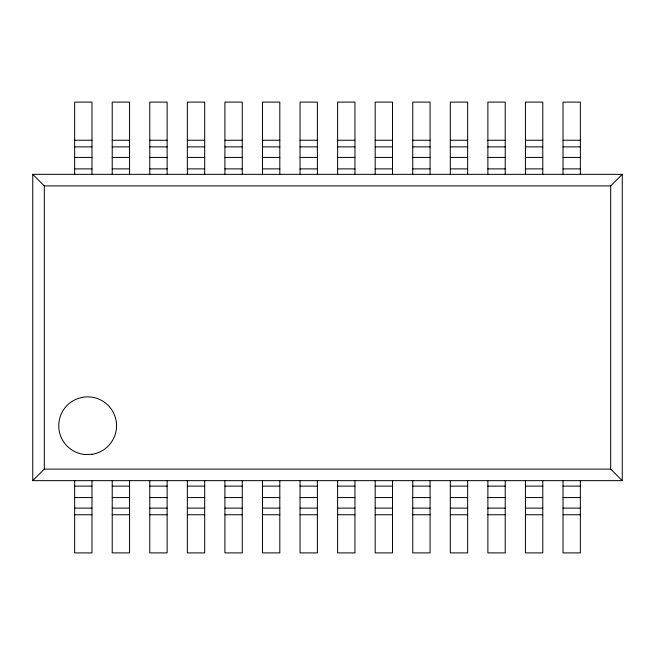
<?xml version="1.0" encoding="UTF-8"?>
<svg xmlns="http://www.w3.org/2000/svg" width="655" height="655" viewBox="0 0 655 655"><rect width="100%" height="100%" fill="white"/><g stroke="black" fill="none" stroke-linecap="round" stroke-linejoin="round"><path stroke-width="0.98" d="M32.75 480.655L44.311 469.095L610.689 469.095L622.25 480.655L622.25 174.345L32.75 174.345L32.75 480.655L622.25 480.655M32.75 174.345L44.311 185.905L610.689 185.905L622.25 174.345M74.654 140.244L91.987 140.244M112.218 140.244L129.559 140.244M149.782 140.244L167.123 140.244M187.346 140.244L204.688 140.244M224.919 140.244L242.252 140.244M262.483 140.244L279.816 140.244M300.047 140.244L317.388 140.244M337.612 140.244L354.953 140.244M375.184 140.244L392.517 140.244M412.748 140.244L430.081 140.244M450.312 140.244L467.654 140.244M487.877 140.244L505.218 140.244M525.441 140.244L542.782 140.244M563.013 140.244L580.346 140.244M74.654 146.876L91.987 146.876M112.218 146.876L129.559 146.876M149.782 146.876L167.123 146.876M187.346 146.876L204.688 146.876M224.919 146.876L242.252 146.876M262.483 146.876L279.816 146.876M300.047 146.876L317.388 146.876M337.612 146.876L354.953 146.876M375.184 146.876L392.517 146.876M412.748 146.876L430.081 146.876M450.312 146.876L467.654 146.876M487.877 146.876L505.218 146.876M525.441 146.876L542.782 146.876M563.013 146.876L580.346 146.876M74.654 157.429L91.987 157.429M112.218 157.429L129.559 157.429M149.782 157.429L167.123 157.429M187.346 157.429L204.688 157.429M224.919 157.429L242.252 157.429M262.483 157.429L279.816 157.429M300.047 157.429L317.388 157.429M337.612 157.429L354.953 157.429M375.184 157.429L392.517 157.429M412.748 157.429L430.081 157.429M450.312 157.429L467.654 157.429M487.877 157.429L505.218 157.429M525.441 157.429L542.782 157.429M563.013 157.429L580.346 157.429M74.654 168.884L91.987 168.884M112.218 168.884L129.559 168.884M149.782 168.884L167.123 168.884M187.346 168.884L204.688 168.884M224.919 168.884L242.252 168.884M262.483 168.884L279.816 168.884M300.047 168.884L317.388 168.884M337.612 168.884L354.953 168.884M375.184 168.884L392.517 168.884M412.748 168.884L430.081 168.884M450.312 168.884L467.654 168.884M487.877 168.884L505.218 168.884M525.441 168.884L542.782 168.884M563.013 168.884L580.346 168.884M74.654 486.116L91.987 486.116M112.218 486.116L129.559 486.116M149.782 486.116L167.123 486.116M187.346 486.116L204.688 486.116M224.919 486.116L242.252 486.116M262.483 486.116L279.816 486.116M300.047 486.116L317.388 486.116M337.612 486.116L354.953 486.116M375.184 486.116L392.517 486.116M412.748 486.116L430.081 486.116M450.312 486.116L467.654 486.116M487.877 486.116L505.218 486.116M525.441 486.116L542.782 486.116M563.013 486.116L580.346 486.116M74.654 497.571L91.987 497.571M112.218 497.571L129.559 497.571M149.782 497.571L167.123 497.571M187.346 497.571L204.688 497.571M224.919 497.571L242.252 497.571M262.483 497.571L279.816 497.571M300.047 497.571L317.388 497.571M337.612 497.571L354.953 497.571M375.184 497.571L392.517 497.571M412.748 497.571L430.081 497.571M450.312 497.571L467.654 497.571M487.877 497.571L505.218 497.571M525.441 497.571L542.782 497.571M563.013 497.571L580.346 497.571M74.654 508.124L91.987 508.124M112.218 508.124L129.559 508.124M149.782 508.124L167.123 508.124M187.346 508.124L204.688 508.124M224.919 508.124L242.252 508.124M262.483 508.124L279.816 508.124M300.047 508.124L317.388 508.124M337.612 508.124L354.953 508.124M375.184 508.124L392.517 508.124M412.748 508.124L430.081 508.124M450.312 508.124L467.654 508.124M487.877 508.124L505.218 508.124M525.441 508.124L542.782 508.124M563.013 508.124L580.346 508.124M74.654 514.756L91.987 514.756M112.218 514.756L129.559 514.756M149.782 514.756L167.123 514.756M187.346 514.756L204.688 514.756M224.919 514.756L242.252 514.756M262.483 514.756L279.816 514.756M300.047 514.756L317.388 514.756M337.612 514.756L354.953 514.756M375.184 514.756L392.517 514.756M412.748 514.756L430.081 514.756M450.312 514.756L467.654 514.756M487.877 514.756L505.218 514.756M525.441 514.756L542.782 514.756M563.013 514.756L580.346 514.756M610.689 185.905L610.689 469.095M580.346 174.345L580.346 102.106L563.013 102.106L563.013 174.345M580.346 480.655L580.346 552.894L563.013 552.894L563.013 480.655M542.782 174.345L542.782 102.106L525.441 102.106L525.441 174.345M542.782 480.655L542.782 552.894L525.441 552.894L525.441 480.655M505.218 174.345L505.218 102.106L487.877 102.106L487.877 174.345M505.218 480.655L505.218 552.894L487.877 552.894L487.877 480.655M467.654 174.345L467.654 102.106L450.312 102.106L450.312 174.345M467.654 480.655L467.654 552.894L450.312 552.894L450.312 480.655M430.081 174.345L430.081 102.106L412.748 102.106L412.748 174.345M430.081 480.655L430.081 552.894L412.748 552.894L412.748 480.655M392.517 174.345L392.517 102.106L375.184 102.106L375.184 174.345M392.517 480.655L392.517 552.894L375.184 552.894L375.184 480.655M354.953 174.345L354.953 102.106L337.612 102.106L337.612 174.345M354.953 480.655L354.953 552.894L337.612 552.894L337.612 480.655M317.388 174.345L317.388 102.106L300.047 102.106L300.047 174.345M317.388 480.655L317.388 552.894L300.047 552.894L300.047 480.655M279.816 174.345L279.816 102.106L262.483 102.106L262.483 174.345M279.816 480.655L279.816 552.894L262.483 552.894L262.483 480.655M242.252 174.345L242.252 102.106L224.919 102.106L224.919 174.345M242.252 480.655L242.252 552.894L224.919 552.894L224.919 480.655M204.688 174.345L204.688 102.106L187.346 102.106L187.346 174.345M204.688 480.655L204.688 552.894L187.346 552.894L187.346 480.655M167.123 174.345L167.123 102.106L149.782 102.106L149.782 174.345M167.123 480.655L167.123 552.894L149.782 552.894L149.782 480.655M129.559 174.345L129.559 102.106L112.218 102.106L112.218 174.345M129.559 480.655L129.559 552.894L112.218 552.894L112.218 480.655M91.987 174.345L91.987 102.106L74.654 102.106L74.654 174.345M91.987 480.655L91.987 552.894L74.654 552.894L74.654 480.655M44.311 185.905L44.311 469.095M92.085 454.308L84.544 454.48A28.894 28.894 0 0 1 62.929 410.791A28.894 28.894 0 0 1 111.661 409.67A28.894 28.894 0 0 1 92.085 454.308"/></g></svg>
